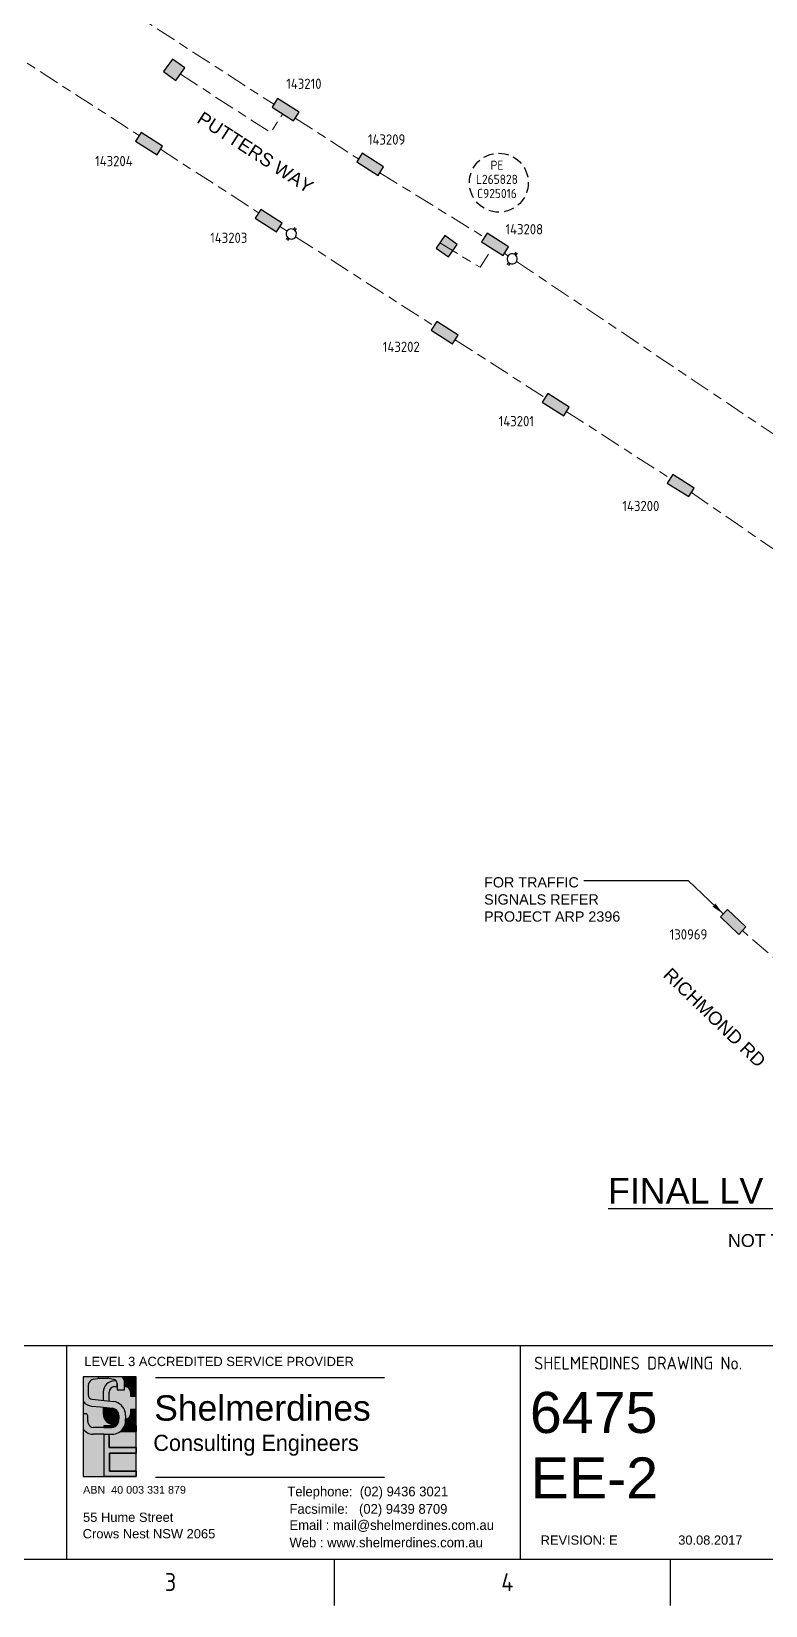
# Paper-space layout 'EE2' of a CAD drawing. Header units: metres, sheet in millimetres. Extents: x -9 to 824, y -5 to 581.
# Drawn here: x 152 to 295.1, y -5.4 to 301.3 of the extents above; entities that cross this region are included whole.
import ezdxf
from ezdxf.enums import TextEntityAlignment as Align

# ---------------------------------------------------------------- set-up
doc = ezdxf.new("R2010")
doc.units = ezdxf.units.M
for name, pattern in [('Cable Exist UG', [8.2, 4, -1.2, 1.8, -1.2]), ('Cable New OH', [6, 4, -2]), ('HIDDEN', [0.375, 0.25, -0.125])]:
    doc.linetypes.add(name, pattern=pattern)
doc.layers.get('0').update_dxf_attribs({"color": 6})
for name, color, linetype in [('ARROWs_new', 7, 'Continuous'), ('detail_new', 7, 'Continuous'), ('Equip_SP_SL_EXT', 7, 'Continuous'), ('NOTE 1TO1000_new', 7, 'Continuous'), ('NOTE_new', 7, 'Continuous'), ('Notes', 7, 'Continuous'), ('SupportsUG_SP_LV_EXT', 7, 'Continuous'), ('SupportsUG_SP_LV_SL_EXT', 7, 'Continuous'), ('Trench_SP_EXT', 7, 'Continuous')]:
    doc.layers.add(name, color=color, linetype=linetype)
doc.layers.add('Cadastre Roads_SP_EXT', color=9, linetype='Continuous', lineweight=5)
doc.styles.add('ARIAL', font='arial.ttf', dxfattribs={"height": 2})
doc.styles.add('COLUMN_LABEL', font='arial.ttf')
doc.styles.add('esp', font='eurosti.ttf')
doc.styles.add('iecARIAL', font='arial.ttf', dxfattribs={"height": 2})
doc.styles.add('iecISOCP', font='isocp.shx')
doc.styles.add('IESYMBOL1', font='isocp.shx')
doc.styles.add('POLE_LABEL', font='arial.ttf')
doc.styles.get("Standard").update_dxf_attribs({"font": 'arial.ttf'})
doc.dimstyles.get("Standard").update_dxf_attribs({"dimtxt": 0.18, "dimasz": 0.18, "dimexe": 0.18, "dimexo": 0.0625, "dimgap": 0.09, "dimtad": 0, "dimtih": 1, "dimtoh": 1, "dimdec": 4, "dimzin": 0, "dimdsep": 46, "dimtxsty": 'Standard', "dimcen": 0.09, "dimadec": 0, "dimazin": 0, "dimtfac": 1, "dimtdec": 4, "dimtofl": 0, "dimtmove": 0, "dimatfit": 3, "dimfxl": 1, "dimtolj": 1, "dimtzin": 0, "dimarcsym": 0})

# ---------------------------------------------------------------- blocks, each defined once
blk = doc.blocks.new('PILLAR_EXT')
blk.add_hatch(color=256).paths.add_polyline_path([(-2.475, 0.9900000000001077), (-2.475, -0.9899999999999203), (2.475, -0.9899999999999203), (2.475, 0.9900000000001077)])
blk.add_lwpolyline([(-2.475, -0.9899999999999203), (2.475, -0.9899999999999203), (2.475, 0.9900000000001077), (-2.475, 0.9900000000001077)], close=True)
at = {"style": 'iecARIAL', "flags": 8}
blk.add_attdef('ASSET_NUM', (1.5, 3.5), '', height=2.5, dxfattribs=at)
for tag, p, flags in [('OWNED_BY', (0, -0.2), 9), ('STATE', (0, -0.3999999999999999), 9), ('SUPPORT_TYPE', (0, -0.6000000000000001), 9), ('STREETNAME', (0, -1.8), 9), ('SUBURB', (0, -2), 1), ('USAGE', (0, -0.8), 9), ('LEGEND', (0, -1), 9), ('LOCATION', (0, -1.2), 9), ('NOTES', (0, -1.4), 9), ('PARENT', (0, -1.6), 9)]:
    blk.add_attdef(tag, p, '', height=0.2, dxfattribs=dict(flags=flags))
blk = doc.blocks.new('*U49')
for p, q in [((-0.9820692441439393, 5.165999999999991), (-1.480069244143958, 5.165999999999991)), ((-0.9820692441439393, 4.83400000000001), (-1.480069244143958, 4.83400000000001)), ((0.9820692441439395, 5.165999999999991), (1.480069244143958, 5.165999999999991)), ((0.9820692441439395, 4.83400000000001), (1.480069244143958, 4.83400000000001))]:
    blk.add_line(p, q)
blk.add_lwpolyline([(1.219707928407018e-16, 4.004000000000056, 1), (1.219707928407018e-16, 5.995999999999944, 1)], format="xyb", close=True)
for tag, p, flags in [('ORIENTATION', (0, 0), 9), ('USAGE', (0, -0.2), 9), ('NOTES', (0, -0.4), 1)]:
    blk.add_attdef(tag, p, '', height=0.2, dxfattribs=dict(flags=flags))
blk = doc.blocks.new('COLUMN_EXT')
blk.add_hatch(color=256).paths.add_polyline_path([(-1.48500000000015, 1.484999999999891), (-1.48500000000015, -1.485000000000079), (1.484999999999962, -1.485000000000079), (1.484999999999962, 1.484999999999891)])
blk.add_lwpolyline([(-1.485000000000149, -1.485000000000079), (1.484999999999962, -1.485000000000079), (1.484999999999962, 1.484999999999891), (-1.485000000000149, 1.484999999999891)], close=True)
for tag, height, style, flags, p in [('ASSET_NUM', 2.5, 'COLUMN_LABEL', 8, (2, 2)), ('STRUCTURE_PLANT_NUMBER', 0.2, 'POLE_LABEL', 9, (1.813241310185049, 0.03081449384793444)), ('STREET_CODE', 0.2, 'COLUMN_LABEL', 9, (1.813241310185049, -0.2))]:
    blk.add_attdef(tag, text='', height=height, dxfattribs=dict(style=style, flags=flags)).set_placement(p, align=Align.MIDDLE_LEFT)
at = {"flags": 1}
blk.add_attdef('Z', (1.813241310185049, -2.350910900690394), '', height=0.2, dxfattribs=at)
at = {"flags": 9}
for tag, p in [('STATE', (1.813241310185049, -0.8)), ('STREETNAME', (1.813241310185049, -1.6)), ('SUBURB', (1.813241310185049, -1.8)), ('OWNED_BY', (1.813241310185049, -0.6000000000000001)), ('COLUMN_TYPE', (1.813241310185049, -0.4)), ('USAGE', (1.813241310185049, -1)), ('LEGEND', (1.813241310185049, -1.2)), ('LOCATION', (1.813241310185049, -1.4)), ('NOTES', (1.813241310185049, -2))]:
    blk.add_attdef(tag, text='', height=0.2, dxfattribs=at).set_placement(p, align=Align.MIDDLE_LEFT)
blk = doc.blocks.new('SHELMERDINES LOGO')
at = {"layer": 'Notes', "true_color": 0xdbe3f6}
h = blk.add_hatch(color=254, dxfattribs=at)
edge = h.paths.add_edge_path()
edge.add_spline(control_points=[(11.18309862397109, 29.41502598051193), (11.04352171721712, 29.64661666345899), (10.8714657413916, 29.85490962001288), (10.26810945685429, 30.40999018963785), (9.75635228690362, 30.6667147027392), (9.202438957019694, 30.75794391614326)], knot_values=[4.205476877242083, 4.205476877242083, 4.205476877242083, 4.205476877242083, 4.535058263719479, 4.535058263719479, 5.21930108352734, 5.21930108352734, 5.21930108352734, 5.21930108352734], degree=3, periodic=0)
edge.add_line((9.202438957019694, 30.75794391614329), (6.788647921327993, 31.03422148946694))
edge.add_line((6.788647921327993, 31.03422148946697), (5.038225517378123, 31.19034633635056))
edge.add_arc((5.118181511658349, 32.08678765566742), 0.8999999999999612, 180, 264.9031237043874, ccw=False)
edge.add_line((4.218181511658713, 32.08678765566742), (4.218181511659168, 33.61968493827879))
edge.add_ellipse((5.292602362905654, 33.72931994365013), major_axis=(-0.7636753236807008, 0.7636753236807007), ratio=0.9999999999994336, start_angle=22.036469212377824, end_angle=50.826353885154276, ccw=False)
edge.add_line((4.298188722887062, 34.1506766957545), (4.424792109024565, 34.44946420402081))
edge.add_ellipse((5.419205749046341, 34.02810745192349), major_axis=(0.7636753236811483, 0.7636753236811472), ratio=0.9999999999999077, start_angle=56.37376579695251, end_angle=112.03646921237461, ccw=False)
edge.add_line((5.206220590909197, 35.08689795169772), (6.112521778779865, 35.26920852386399))
edge.add_ellipse((6.325506936925194, 34.21041802409226), major_axis=(-0.7636753236802001, 0.7636753236801999), ratio=0.9999999999999737, start_angle=-44.73026764305229, end_angle=-33.62623420309092, ccw=False)
edge.add_line((6.320422620568024, 35.29040605630567), (8.073569861044234, 35.29865943962139))
edge.add_ellipse((8.078654177368662, 34.21867140738874), major_axis=(-0.7636753236952951, 0.7636753236952951), ratio=0.9999999999997444, start_angle=-53.72689106196111, end_angle=-44.730267642998626, ccw=False)
edge.add_line((8.242516897491441, 35.28616801581063), (9.200950742275381, 35.13904663325405))
edge.add_line((9.200950742275836, 35.13904663325408), (9.380110795961627, 35.04946231706967))
edge.add_arc((8.977603142272528, 34.24448555422387), 0.9000000000000236, 0, 63.43385144073898, ccw=False)
edge.add_line((9.87760314227262, 34.24448555422387), (9.87760314227262, 33.64621654941755))
edge.add_line((9.87760314227262, 33.64621654941755), (9.877603142272164, 33.04076057603083))
edge.add_line((9.877603142272164, 33.04076057603083), (11.29443354227487, 33.04076057603098))
edge.add_line((11.29443354227533, 33.04076057603098), (11.29443354227578, 34.94041457487563))
edge.add_line((11.29443354227533, 34.94041457487563), (10.901227142273, 35.57795863325416))
edge.add_line((10.901227142273, 35.57795863325416), (3.262178925628632, 35.57795863325416))
edge.add_line((3.262178925628177, 35.57795863325416), (3.262178925628177, 30.95108743325414))
edge.add_line((3.262178925628177, 30.95108743325417), (3.262178925628177, 30.81487791018642))
edge.add_arc((5.118181511658349, 32.08678765566742), 2.249999999999972, 214.4226555210964, 264.9031237043719)
edge.add_line((4.918291525957557, 29.84568435737526), (6.651914696649328, 29.69105787895074))
edge.add_line((6.651914696648873, 29.69105787895074), (8.983050364947758, 29.42588962082766))
edge.add_ellipse((8.975088300890548, 28.2905370582879), major_axis=(-1.075024961208654, 0.728883576389865), ratio=0.8315199216046575, start_angle=240.9560759058284, end_angle=299.04392409417414, ccw=False)
edge.add_line((10.02685655556024, 28.71817285449694), (10.13264149004499, 28.40220372399662))
edge.add_ellipse((9.108513542275887, 28.05933064747924), major_axis=(0.7636753236820488, 0.7636753236820485), ratio=0.9999999999999882, start_angle=315.00000000008583, end_angle=333.5102964026001, ccw=False)
edge.add_line((10.18851354227627, 28.05933064748143), (10.18851354227672, 27.36395236506928))
edge.add_line((10.18851354227627, 27.36395236506931), (10.18851354227627, 26.8949826602462))
edge.add_ellipse((9.324513542275781, 26.89498266024455), major_axis=(0.6109402589455145, 0.6109402589455143), ratio=0.9999999999995647, start_angle=281.3384031213641, end_angle=314.99999999998755, ccw=False)
edge.add_arc((8.878324130968394, 27.02499317626919), 1.314817365607954, 269.4973278672585, 332.41157796857465, ccw=False)
edge.add_line((8.866789013087327, 25.71022641141707), (7.288712878890692, 25.71022641141707))
edge.add_line((7.288712878890692, 25.71022641141707), (5.210808572622682, 25.71022641141741))
edge.add_arc((5.210808572622682, 26.61022641141741), 0.8999999999999984, 193.1433609625048, 269.999999999987, ccw=False)
edge.add_line((4.334384828096972, 26.40557690608767), (4.199682790674615, 26.98244643647081))
edge.add_ellipse((4.620366188075423, 27.08067819891608), major_axis=(-0.3054701294801874, 0.3054701294801874), ratio=0.999999999990947, start_angle=46.93326266822078, end_angle=58.143360964262115, ccw=False)
edge.add_line((4.18861208268936, 27.06610450741411), (4.158779223720103, 27.94992035251192))
edge.add_ellipse((3.727025118331312, 27.93534666115605), major_axis=(-0.3054701294726279, 0.3054701294726279), ratio=0.9999999999983666, start_angle=226.9332626664048, end_angle=266.9872124955084)
edge.add_line((4.048128189511317, 28.22433942521548), (4.035285574625505, 28.23860899731278))
edge.add_ellipse((3.714182503443226, 27.94961623325287), major_axis=(0.305470129473568, 0.3054701294735679), ratio=0.9999999999995214, start_angle=356.9872124954995, end_angle=405.0000000000409)
edge.add_line((3.714182503442771, 28.38161623325414), (3.262178925628177, 28.38161623325414))
edge.add_line((3.262178925628177, 28.38161623325414), (3.262178925628177, 25.48535197448882))
edge.add_arc((5.210808572622682, 26.61022641141741), 2.249999999999989, 209.9963079860357, 269.9999999999948)
edge.add_line((5.210808572622682, 24.36022641141741), (7.288712878890692, 24.36022641141707))
edge.add_line((7.288712878890692, 24.36022641141707), (8.861902164421736, 24.36022641141707))
edge.add_arc((8.878324130968394, 27.02499317626908), 2.664817365607846, 269.6469118889416, 330.9629285955275)
edge.add_ellipse((9.324513542275781, 26.89498266024455), major_axis=(-1.565534413533409, 1.565534413533408), ratio=0.999999999992222, start_angle=193.2990242273626, end_angle=200.9089728181146)
edge.add_ellipse((9.324513542275781, 26.89498266024455), major_axis=(-1.565534413533409, 1.565534413533408), ratio=0.999999999992222, start_angle=200.9089728181146, end_angle=207.0605120543697)
edge.add_ellipse((9.324513542275781, 26.89498266024455), major_axis=(-1.565534413533409, 1.565534413533408), ratio=0.999999999992222, start_angle=207.0605120543697, end_angle=225.0000000002105)
edge.add_line((11.53851354227663, 26.89498266078672), (11.53851354227618, 27.36395236506934))
edge.add_line((11.53851354227618, 27.36395236506931), (11.53851354227618, 28.05933064748533))
edge.add_ellipse((9.108513542275887, 28.05933064747924), major_axis=(1.718269478283888, 1.718269478283887), ratio=1, start_angle=315.0000000000858, end_angle=333.5102964026)
edge.add_line((11.41280142475443, 28.8307950696433), (11.18309862397064, 29.41502598051161))
at = {"layer": 'Notes', "true_color": 0x2d79c8}
h = blk.add_hatch(color=152, dxfattribs=at)
edge = h.paths.add_edge_path()
edge.add_ellipse((9.351914696649146, 32.60041457487549), major_axis=(1.527350647362941, 1.52735064736294), ratio=0.9999999999999947, start_angle=45.00000000000023, end_angle=134.9999999999999, ccw=False)
edge.add_line((9.351914696649601, 34.76041457487548), (9.71504279787132, 34.76041457487545))
edge.add_arc((8.977603142272528, 34.24448555422393), 0.9000000000000026, 34.97748290401691, 63.43385144077123)
edge.add_line((9.380110795961627, 35.0494623170699), (9.200950742275836, 35.13904663325408))
edge.add_line((9.200950742275381, 35.13904663325408), (8.242516897492806, 35.28616801581049))
edge.add_ellipse((8.078654177368662, 34.21867140738874), major_axis=(-0.7636753236952951, 0.7636753236952951), ratio=0.9999999999997446, start_angle=-53.72689106196114, end_angle=-44.73026764299861)
edge.add_line((8.07356986104378, 35.29865943962142), (6.32042262056757, 35.29040605630564))
edge.add_ellipse((6.325506936925194, 34.21041802409226), major_axis=(-0.7636753236802001, 0.7636753236801999), ratio=0.9999999999999737, start_angle=-44.73026764305228, end_angle=-33.62623420309089)
edge.add_line((6.112521778780774, 35.26920852386419), (5.206220590908742, 35.08689795169764))
edge.add_ellipse((5.419205749046341, 34.02810745192349), major_axis=(0.7636753236811483, 0.7636753236811472), ratio=0.9999999999999077, start_angle=56.37376579695253, end_angle=112.0364692123745)
edge.add_line((4.424792109023656, 34.44946420401826), (4.298188722888426, 34.15067669575828))
edge.add_ellipse((5.292602362905654, 33.72931994365013), major_axis=(-0.7636753236807007, 0.7636753236807008), ratio=0.9999999999994336, start_angle=22.03646921237782, end_angle=50.82635388515435)
edge.add_line((4.218181511658713, 33.61968493827138), (4.218181511658713, 32.08678765566745))
edge.add_arc((5.118181511658804, 32.08678765566745), 0.9000000000000005, 180, 264.9031237043803)
edge.add_line((5.038225517378578, 31.19034633635056), (6.788647921326628, 31.034221489467))
edge.add_line((6.788647921326628, 31.03422148946703), (7.191914696649292, 30.98806440111895))
edge.add_line((7.191914696649292, 30.98806440111892), (7.191914696648837, 32.60041457487398))
at = {"layer": 'Notes', "true_color": 0x95afe3}
h = blk.add_hatch(color=151, dxfattribs=at)
edge = h.paths.add_edge_path()
edge.add_ellipse((9.398753863968523, 32.56621654941753), major_axis=(-0.7636753236815784, 0.7636753236815785), ratio=0.9999999999997714, start_angle=-45.00000000000648, end_angle=44.99999999996987, ccw=False)
edge.add_line((9.39875386396771, 33.64621654941749), (9.87760314227262, 33.64621654941746))
edge.add_line((9.87760314227262, 33.64621654941746), (9.877603142272529, 34.24448555422387))
edge.add_arc((8.97760314227253, 34.24448555422387), 0.8999999999999992, 0, 34.97748290401439)
edge.add_line((9.715042797871245, 34.7604145748754), (9.351914696649148, 34.76041457487543))
edge.add_ellipse((9.351914696649146, 32.60041457487543), major_axis=(1.52735064736294, 1.52735064736294), ratio=0.9999999999999949, start_angle=45.00000000000015, end_angle=134.9999999999999)
edge.add_line((7.191914696648837, 32.60041457487056), (7.191914696649292, 30.98806440111893))
edge.add_line((7.191914696649292, 30.98806440111893), (8.318753863966776, 30.85908870021146))
edge.add_line((8.318753863966776, 30.85908870021146), (8.31875386396814, 32.56621654941419))
at = {"layer": 'Notes', "true_color": 0x2d79c8}
h = blk.add_hatch(color=152, dxfattribs=at)
edge = h.paths.add_edge_path()
edge.add_line((10.901227142273, 35.57795863325416), (11.29443354227578, 34.94041457487549))
edge.add_line((11.29443354227533, 34.94041457487549), (11.29443354227533, 34.76041457487545))
edge.add_line((11.29443354227533, 34.76041457487545), (11.94088778787227, 34.7604145748754))
edge.add_ellipse((11.42311975495204, 32.38621654941986), major_axis=(1.71826947828202, 1.718269478282019), ratio=1, start_angle=341.31397155648455, end_angle=392.6974855241908, ccw=False)
edge.add_line((13.60131917210902, 33.46341072833522), (13.60131917210902, 35.57795863325416))
edge.add_line((13.60131917210902, 35.57795863325416), (10.901227142273, 35.57795863325416))
at = {"layer": 'Notes', "true_color": 0x95afe3}
h = blk.add_hatch(color=151, dxfattribs=at)
edge = h.paths.add_edge_path()
edge.add_ellipse((11.42311975495204, 32.56621654941989), major_axis=(0.7636753236801808, 0.7636753236801804), ratio=0.9999999999995123, start_angle=314.999999999986, end_angle=405.000000000014, ccw=False)
edge.add_line((12.5031197549506, 32.56621654941623), (12.50311975500063, 31.82508422382588))
edge.add_line((12.50311975500063, 31.82508422382588), (13.60131917210902, 31.82508422382588))
edge.add_line((13.60131917210902, 31.82508422382588), (13.60131917210902, 33.21241457487545))
edge.add_line((13.60131917210902, 33.21241457487545), (13.60131917210902, 33.46341072833522))
edge.add_ellipse((11.42311975495204, 32.38621654941986), major_axis=(1.71826947828202, 1.718269478282019), ratio=1, start_angle=341.3139715564845, end_angle=392.6974855241908)
edge.add_line((11.94088778787227, 34.7604145748754), (11.29443354227533, 34.76041457487545))
edge.add_line((11.29443354227533, 34.76041457487545), (11.29443354227533, 33.64621654941755))
edge.add_line((11.29443354227533, 33.64621654941752), (11.42311975495568, 33.64621654941749))
at = {"layer": 'Notes', "true_color": 0x2d79c8}
h = blk.add_hatch(color=152, dxfattribs=at)
edge = h.paths.add_edge_path()
edge.add_arc((5.118181511658804, 32.08678765566745), 2.25, 214.4226555210789, 264.903123704379, ccw=False)
edge.add_line((3.262178925628177, 30.81487791018694), (3.262178925628177, 28.38161623325414))
edge.add_line((3.262178925628177, 28.38161623325414), (3.795692819419401, 28.38161623325414))
edge.add_ellipse((3.714182503443226, 27.94961623325287), major_axis=(0.305470129473568, 0.3054701294735679), ratio=0.9999999999995213, start_angle=356.9872124954995, end_angle=405.00000000004087, ccw=False)
edge.add_ellipse((3.727025118331312, 27.93534666115605), major_axis=(-0.3054701294726279, 0.3054701294726279), ratio=0.9999999999983665, start_angle=226.9332626664048, end_angle=266.9872124955084, ccw=False)
edge.add_line((4.158779223720103, 27.94992035250661), (4.18861208268936, 27.06610450741809))
edge.add_ellipse((4.620366188075423, 27.08067819891608), major_axis=(-0.3054701294801874, 0.3054701294801874), ratio=0.999999999990947, start_angle=46.93326266822086, end_angle=58.14336096426209)
edge.add_line((4.199682790675524, 26.98244643646902), (4.334384828097427, 26.40557690608767))
edge.add_arc((5.210808572622682, 26.61022641141741), 0.8999999999999997, 193.1433609625038, 269.9999999999908)
edge.add_line((5.210808572622682, 25.71022641141741), (7.288712878890692, 25.71022641141707))
edge.add_line((7.288712878890692, 25.71022641141707), (7.288712878890692, 25.99125553352499))
edge.add_line((7.288712878890692, 25.99125553352499), (9.690808709824069, 25.99125553352499))
edge.add_arc((8.878324130968394, 27.02499317626922), 1.31481736560798, 308.1662090958195, 321.8634186851151)
edge.add_line((9.912481773152649, 26.21304325415795), (9.351914696646872, 26.21304325415809))
edge.add_ellipse((9.351914696649146, 28.37304325415792), major_axis=(-1.527350647362941, 1.527350647362941), ratio=0.9999999999999947, start_angle=45.00000000000023, end_angle=134.9999999999999, ccw=False)
edge.add_line((7.191914696648837, 28.37304325415943), (7.191914696648837, 29.6296325139092))
edge.add_line((7.191914696648837, 29.6296325139092), (6.651914696648419, 29.69105787895069))
edge.add_line((6.651914696648873, 29.69105787895066), (4.918291525958011, 29.84568435737518))
h = blk.add_hatch(color=152, dxfattribs=at)
edge = h.paths.add_edge_path()
edge.add_spline(control_points=[(9.202438957019694, 30.75794391614326), (9.75635228690362, 30.6667147027392), (10.26810945685429, 30.40999018963785), (10.8714657413916, 29.85490962001288), (11.04352171721712, 29.64661666345899), (11.18309862397109, 29.41502598051193)], knot_values=[4.205476877242083, 4.205476877242083, 4.205476877242083, 4.205476877242083, 4.889719697049945, 4.889719697049945, 5.21930108352734, 5.21930108352734, 5.21930108352734, 5.21930108352734], degree=3, periodic=0)
edge.add_line((11.18309862397109, 29.41502598051156), (11.41280142475489, 28.83079506964489))
edge.add_ellipse((9.108513542275887, 28.05933064747924), major_axis=(1.718269478283888, 1.718269478283887), ratio=1, start_angle=315.00000000008583, end_angle=333.5102964026001, ccw=False)
edge.add_line((11.53851354227618, 28.05933064748649), (11.53851354227618, 27.36395236506934))
edge.add_line((11.53851354227618, 27.36395236506937), (11.60311975499781, 27.36395236506937))
edge.add_arc((11.60311975499781, 28.26395236506937), 0.9000000000000048, 270, 359.9999999998396)
edge.add_line((12.5031197549979, 28.26395236506684), (12.50311975500063, 29.2129395703241))
edge.add_line((12.50311975500063, 29.2129395703241), (13.60131917210902, 29.21293957032375))
edge.add_line((13.60131917210902, 29.21293957032373), (13.60131917210902, 31.82508422382591))
edge.add_line((13.60131917210902, 31.82508422382588), (12.50311975500108, 31.82508422382591))
edge.add_line((12.50311975500063, 31.82508422382591), (12.50311975495015, 32.56621654941549))
edge.add_ellipse((11.42311975495204, 32.56621654941989), major_axis=(0.7636753236801808, 0.7636753236801804), ratio=0.9999999999995123, start_angle=314.999999999986, end_angle=405.000000000014)
edge.add_line((11.42311975495568, 33.64621654941749), (11.29443354227533, 33.64621654941752))
edge.add_line((11.29443354227533, 33.64621654941752), (11.29443354227533, 33.56482606687609))
edge.add_line((11.29443354227533, 33.56482606687609), (11.29443354227533, 33.040760576031))
edge.add_line((11.29443354227533, 33.04076057603098), (9.87760314227262, 33.04076057603083))
edge.add_line((9.87760314227262, 33.04076057603083), (9.87760314227262, 33.64621654941752))
edge.add_line((9.87760314227262, 33.64621654941752), (9.398753863968068, 33.64621654941755))
edge.add_ellipse((9.398753863968523, 32.56621654941759), major_axis=(-0.7636753236815783, 0.7636753236815782), ratio=0.9999999999997714, start_angle=-45.00000000000654, end_angle=44.9999999999699)
edge.add_line((8.31875386396814, 32.56621654941847), (8.318753863966322, 30.85908870021152))
edge.add_line((8.318753863966776, 30.85908870021152), (9.20243895702015, 30.75794391614326))
at = {"layer": 'Notes', "true_color": 0x95afe3}
h = blk.add_hatch(color=151, dxfattribs=at)
edge = h.paths.add_edge_path()
edge.add_ellipse((9.39875386396534, 28.44395236506929), major_axis=(0.7636753236815276, 0.7636753236815272), ratio=0.9999999999996679, start_angle=134.9999999999905, end_angle=225.0000000000095, ccw=False)
edge.add_line((8.318753863965412, 28.44395236506853), (8.318753863966322, 29.50145379688055))
edge.add_line((8.318753863966322, 29.50145379688055), (7.191914696649292, 29.6296325139092))
edge.add_line((7.191914696648837, 29.6296325139092), (7.191914696648837, 28.37304325415943))
edge.add_ellipse((9.351914696649146, 28.37304325415792), major_axis=(-1.527350647362941, 1.527350647362941), ratio=0.9999999999999947, start_angle=45.00000000000016, end_angle=134.9999999999999)
edge.add_line((9.351914696646872, 26.21304325415809), (9.912481773152649, 26.21304325415795))
edge.add_arc((8.878324130968394, 27.02499317626922), 1.31481736560798, 321.8634186851153, 332.4115779684583)
edge.add_ellipse((9.324513542275781, 26.89498266024455), major_axis=(0.6109402589455145, 0.6109402589455143), ratio=0.9999999999995647, start_angle=281.3384031213641, end_angle=314.9999999999876)
edge.add_line((10.18851354227627, 26.89498266024665), (10.18851354227627, 27.36395236506934))
edge.add_line((10.18851354227627, 27.36395236506934), (9.398753863966704, 27.36395236506931))
at = {"layer": 'Notes', "true_color": 0x2d79c8}
h = blk.add_hatch(color=152, dxfattribs=at)
edge = h.paths.add_edge_path()
edge.add_line((10.13264149004362, 28.40220372399884), (10.02685655555976, 28.71817285449721))
edge.add_ellipse((8.975088300890548, 28.29053705828784), major_axis=(-1.075024961208653, 0.7288835763898647), ratio=0.8315199216046576, start_angle=240.9560759058284, end_angle=299.0439240941741)
edge.add_line((8.983050364947655, 29.42588962082767), (8.318753863966322, 29.50145379688052))
edge.add_line((8.318753863966322, 29.50145379688052), (8.318753863965412, 28.44395236506933))
edge.add_ellipse((9.39875386396534, 28.44395236506926), major_axis=(0.7636753236815278, 0.7636753236815277), ratio=0.9999999999996679, start_angle=134.9999999999905, end_angle=225.0000000000095)
edge.add_line((9.398753863965613, 27.36395236506925), (10.18851354227627, 27.36395236506928))
edge.add_line((10.18851354227627, 27.36395236506928), (10.18851354227627, 28.05933064748613))
edge.add_ellipse((9.108513542275887, 28.05933064747921), major_axis=(0.7636753236820489, 0.7636753236820488), ratio=0.9999999999999882, start_angle=315.0000000000858, end_angle=333.5102964026)
h = blk.add_hatch(color=152, dxfattribs=at)
edge = h.paths.add_edge_path()
edge.add_arc((11.58955479016913, 28.26957115747481), 2.056572640436507, 270.3779204557394, 348.0178063944614, ccw=False)
edge.add_line((11.60311975499599, 26.21304325415784), (11.43087406372661, 26.21304325415784))
edge.add_ellipse((9.324513542275781, 26.89498266024455), major_axis=(-1.565534413533409, 1.565534413533408), ratio=0.9999999999922222, start_angle=200.9089728181152, end_angle=207.0605120543691, ccw=False)
edge.add_line((11.34566996381682, 25.99125553352499), (13.60131917210856, 25.99125553352499))
edge.add_line((13.60131917210902, 25.99125553352499), (13.60131917210902, 27.84261085844284))
at = {"layer": 'Notes', "true_color": 0x95afe3}
h = blk.add_hatch(color=151, dxfattribs=at)
edge = h.paths.add_edge_path()
edge.add_line((11.60311975499781, 27.36395236506937), (11.53851354227663, 27.36395236506937))
edge.add_line((11.53851354227618, 27.36395236506937), (11.53851354227618, 26.8949826607859))
edge.add_ellipse((9.324513542275781, 26.89498266024455), major_axis=(-1.565534413533409, 1.565534413533408), ratio=0.999999999992222, start_angle=207.0605120543687, end_angle=225.0000000002105, ccw=False)
edge.add_line((11.43087406372661, 26.21304325415784), (11.60311975499781, 26.21304325415784))
edge.add_arc((11.58955479016913, 28.26957115747481), 2.056572640436507, 270.3779204557911, 348.0178063944613)
edge.add_line((13.60131917210902, 27.84261085844281), (13.60131917210902, 29.21293957032373))
edge.add_line((13.60131917210902, 29.21293957032373), (12.50311975500063, 29.2129395703241))
edge.add_line((12.50311975500063, 29.2129395703241), (12.5031197549979, 28.2639523650671))
edge.add_arc((11.60311975499781, 28.26395236506937), 0.8999999999999999, 269.9999999999888, 359.99999999985835, ccw=False)
at = {"layer": 'Notes', "true_color": 0x2d79c8}
for points in [[(7.288712878890692, 24.36022641141702), (5.210808572622311, 24.36022641141737, -0.2679664585620821), (3.262178925628177, 25.48535197448938), (3.262178925628177, 24.88861543325413), (3.262178925628177, 16.16399046818199), (7.288712878890692, 16.16399046818199)], [(13.60131917210902, 24.90570059736771), (10.49382732101757, 24.90570059736771, -0.1627018407407752), (8.894746097514668, 24.36022641141702), (8.361300170625782, 24.36022641141702), (8.361300170625782, 21.77258633153249), (13.60131917210902, 21.77258633153249)], [(13.60131917210902, 17.15400344823016), (13.60131917210902, 20.68643153580004), (8.405020152395991, 20.68643153580004), (8.405020152395991, 17.15400344823016)]]:
    blk.add_hatch(color=152, dxfattribs=at).paths.add_polyline_path(points)
at = {"layer": 'Notes', "true_color": 0x95afe3}
for points in [[(7.288712878890692, 25.99125553352499), (7.288712878890692, 25.71022641141707), (8.889859248849916, 25.71022641141707, 0.1658337698057499), (9.690808709824069, 25.99125553352499)], [(8.361300170625782, 21.77258633153249), (8.361300170625782, 24.36022641141702), (7.288712878890692, 24.36022641141702), (7.288712878890692, 16.16399046818199), (13.60131917210902, 16.16399046818199), (13.60131917210902, 17.15400344823016), (8.405020152395991, 17.15400344823016), (8.405020152395991, 20.68643153580004), (13.60131917210902, 20.68643153580004), (13.60131917210902, 21.77258633153249)]]:
    blk.add_hatch(color=151, dxfattribs=at).paths.add_polyline_path(points)
h = blk.add_hatch(color=151, dxfattribs=at)
edge = h.paths.add_edge_path()
edge.add_line((13.60131917210902, 24.90570059736771), (13.60131917210902, 25.99125553352494))
edge.add_line((13.60131917210902, 25.99125553352494), (11.34566996381673, 25.99125553352494))
edge.add_ellipse((9.324513542275781, 26.89498266024452), major_axis=(-1.565534413533407, 1.565534413533407), ratio=0.9999999999922222, start_angle=193.2990242273626, end_angle=200.9089728181152, ccw=False)
edge.add_arc((8.878324130968394, 27.02499317626916), 2.664817365607974, 307.31770004806333, 330.9629285958126, ccw=False)
edge.add_line((10.49382732101757, 24.90570059736771), (13.60131917210902, 24.90570059736771))
at = {"layer": 'Notes', "color": 7}
for p, q in [((13.60131917210902, 35.57795863325413), (3.262178925628177, 35.57795863325413)), ((3.262178925628177, 35.57795863325413), (3.262178925628177, 16.16399046818199)), ((11.44122714227296, 35.57795863325413), (3.262178925628177, 35.57795863325413)), ((3.262178925628177, 35.57795863325413), (3.262178925628177, 30.95108743325412)), ((4.298188722883424, 34.15067669574626), (4.424792109024111, 34.44946420401942)), ((5.206220590909197, 35.08689795169767), (6.11252177878896, 35.26920852386576)), ((6.320422620559384, 35.29040605630556), (8.073569861001488, 35.29865943962119)), ((8.242516897531914, 35.28616801580438), (9.200950742275836, 35.13904663325403)), ((9.200950742275836, 35.13904663325403), (9.380110795960718, 35.0494623170699)), ((9.715042797870865, 34.7604145748754), (9.351914696649146, 34.76041457487543)), ((9.87760314227262, 34.24448555422387), (9.87760314227262, 33.64621654941749)), ((9.87760314227262, 33.64621654941749), (9.87760314227262, 34.24448555422387)), ((11.29443354227533, 34.94041457487543), (10.901227142273, 35.57795863325413)), ((11.29443354227533, 33.040760576031), (11.29443354227533, 34.94041457487543)), ((11.29443354227533, 34.94041457487543), (11.29443354227533, 33.56482606687604)), ((11.94088778787227, 34.76041457487534), (11.29443354227533, 34.7604145748754)), ((11.87331917210895, 34.76041457487543), (11.83443354227529, 34.76041457487543)), ((13.60131917210902, 16.16399046818199), (13.60131917210902, 35.57795863325413)), ((5.038225517378123, 31.1903463363505), (6.77184868806944, 31.03571985792598)), ((7.191914696648837, 32.60041457487492), (7.191914696649292, 30.98806440111889)), ((8.318753863966776, 30.85908870021143), (8.31875386396814, 32.56621654941821)), ((9.398753863968523, 33.64621654941749), (9.87760314227262, 33.64621654941746)), ((9.87760314227262, 33.64621654941749), (9.87760314227262, 33.04076057603078)), ((9.87760314227262, 33.04076057603078), (9.87760314227262, 33.04076057603078)), ((9.87760314227262, 33.04076057603078), (11.29443354227533, 33.04076057603092)), ((11.29443354227533, 33.64621654941746), (11.42311975495204, 33.64621654941743)), ((12.5031197549506, 32.5662165494175), (12.50311975500063, 31.82508422382583)), ((12.50311975500063, 31.82508422382583), (13.60131917210902, 31.82508422382583)), ((13.60131917210902, 31.82508422382583), (13.60131917210902, 33.21241457487542)), ((3.714182503443226, 28.38161623325408), (3.262178925628177, 28.38161623325408)), ((3.262178925628177, 28.38161623325408), (3.262178925628177, 24.88861543325413)), ((4.048128189511317, 28.22433942521471), (4.035285574624595, 28.23860899731287)), ((4.188612082684358, 27.06610450755474), (4.158779223720103, 27.9499203525051)), ((4.918291525957557, 29.84568435737518), (6.651914696648873, 29.69105787895063)), ((7.191914696648837, 29.62963251390914), (7.191914696648837, 28.37304325415789)), ((8.318753863965412, 28.44395236506926), (8.318753863966322, 29.50145379688047)), ((10.02685655555979, 28.71817285449711), (10.13264149004362, 28.40220372399884)), ((10.18851354227627, 28.05933064748081), (10.18851354227627, 27.36395236506925)), ((11.18309862397109, 29.41502598051187), (11.41280142475443, 28.83079506964302)), ((11.53851354227618, 28.05933064748081), (11.53851354227618, 27.36395236506925)), ((13.60131917210902, 29.21293957032367), (12.50311975500063, 29.21293957032407)), ((12.50311975500063, 29.21293957032407), (12.5031197549979, 28.26395236506707)), ((13.60131917210902, 27.29304325415779), (13.60131917210902, 29.21293957032367)), ((4.334384828096972, 26.40557690608728), (4.199682790704173, 26.98244643634615)), ((7.288712878890692, 25.71022641141701), (5.210808572622682, 25.71022641141735)), ((7.288712878890692, 25.71022641141701), (8.866789013087327, 25.71022641141701)), ((8.866789013087327, 25.71022641141701), (8.362763040252503, 25.71022641141712)), ((9.351914696648691, 26.21304325415804), (9.912481773152649, 26.2130432541579)), ((10.18851354227627, 27.36395236506928), (9.39875386396534, 27.36395236506925)), ((10.18851354227627, 26.89498266024452), (10.18851354227627, 27.36395236506925)), ((13.60131917210902, 24.90570059736771), (10.94476082981328, 24.90570059736771)), ((11.43087406375116, 26.21304325415781), (11.60311975499781, 26.21304325415781)), ((11.60311975499781, 27.36395236506931), (11.53851354227618, 27.36395236506931)), ((11.88018567038034, 25.99125553352494), (13.60131917210902, 25.99125553352494)), ((13.60131917210902, 25.99125553352494), (13.60131917210902, 24.90570059736771)), ((7.288712878890692, 24.36022641141702), (5.210808572622682, 24.36022641141736)), ((7.288712878890692, 24.36022641141702), (8.866789013087327, 24.36022641141702)), ((8.361300170625782, 23.93516537386355), (8.361300170625782, 21.80198263325417)), ((8.361300170625782, 21.77258633153249), (13.56345103910462, 21.77258633153249)), ((13.60131917210902, 21.80198263325417), (13.60131917210902, 20.68643153580004)), ((13.60131917210902, 20.68643153580004), (8.405020152395991, 20.68643153580004)), ((8.405020152395991, 20.68643153580004), (8.405020152395991, 17.15400344823016)), ((3.262178925628177, 16.16399046818199), (13.60131917210902, 16.16399046818199)), ((13.60131917210902, 16.16399046818199), (7.288712878890692, 16.16399046818199)), ((8.405020152395991, 17.15400344823016), (13.60131917210902, 17.15400344823016)), ((13.60131917210902, 17.15400344823016), (13.60131917210902, 16.16399046818199))]:
    blk.add_line(p, q, dxfattribs=at)
at = {"layer": 'Notes', "color": 253, "true_color": 0xadadad}
for p, q in [((17.3584293478666, 35.41915295819661), (62.01850920465813, 35.41915295819661)), ((17.3584293478666, 16.00518479312447), (62.01850920465813, 16.00518479312447))]:
    blk.add_line(p, q, dxfattribs=at)
at = {"layer": 'Notes'}
for p, q in [((4.218181511658713, 33.61968493827774), (4.218181511658713, 32.08678765566742)), ((6.804494152638199, 31.03240776231814), (9.202438957019694, 30.7579439161432)), ((6.651914696648873, 29.69105787895063), (8.983050364948213, 29.4258896208276)), ((11.53851354227618, 26.89498266024407), (11.53851354227618, 27.36395236506925))]:
    blk.add_line(p, q, dxfattribs=at)
for points in [[(9.690808709824069, 25.99125553352494), (7.288712878890692, 25.99125553352494), (7.288712878890692, 25.71022641141701)], [(10.49382732101776, 24.90570059736771), (13.60131917210902, 24.90570059736771), (13.60131917210902, 25.99125553352494), (11.34566996384137, 25.99125553352494)], [(7.288712878890692, 24.36022641141702), (7.288712878890692, 16.16399046818199), (13.60131917210902, 16.16399046818199), (13.60131917210902, 17.15400344823016), (8.405020152395991, 17.15400344823016), (8.405020152395991, 20.68643153580004), (13.60131917210902, 20.68643153580004), (13.60131917210902, 21.77258633153249), (8.361300170625782, 21.77258633153249), (8.361300170625782, 24.35814143249641)]]:
    blk.add_lwpolyline(points, dxfattribs=at)
at = {"layer": 'Notes', "color": 7}
for centre, radius, start, end in [((8.977603142272528, 34.24448555422387), 0.8999999999999999, 0, 63.43385144076794), ((11.60311975499781, 28.26395236506931), 0.8999999999999999, 270, 359.9999999998583), ((11.58955479016913, 28.26957115747476), 2.056572640436507, 270.3779204557663, 348.0178063944627), ((5.210808572622682, 26.61022641141736), 2.249999999999993, 209.9963079860386, 269.9999999999739), ((5.210808572622682, 26.61022641141736), 0.8999999999999999, 193.1433609625227, 269.9999999999739)]:
    blk.add_arc(centre, radius, start, end, dxfattribs=at)
at = {"layer": 'Notes'}
for centre, radius, start, end in [((5.118181511658804, 32.08678765566742), 2.25, 214.4226555210881, 264.9031237043877), ((5.118181511658804, 32.08678765566742), 0.8999999999999999, 180, 264.9031237043877), ((8.878324130968394, 27.02499317626916), 2.664817365607973, 269.4973278672608, 330.9629285752101), ((8.878324130968394, 27.02499317626916), 1.314817365607979, 269.4973278672608, 332.4115779688418)]:
    blk.add_arc(centre, radius, start, end, dxfattribs=at)
at = {"layer": 'Notes', "color": 7}
for centre, major_axis, ratio, start_param, end_param in [((5.292602362905654, 33.72931994365007), (-0.7636753236807006, 0.7636753236807009), 0.9999999999994336, 0.3846089432703546, 0.8870872220797552), ((5.419205749046341, 34.02810745192343), (0.763675323681148, 0.7636753236811479), 0.9999999999999075, 0.9839078249049866, 1.955405270065194), ((6.325506936925194, 34.21041802409223), (-0.7636753236802001, 0.7636753236802001), 0.9999999999999737, -0.780690445669546, -0.5868885018906675), ((9.351914696649146, 32.60041457487543), (1.52735064736294, 1.52735064736294), 0.9999999999999949, 0.7853981633974508, 2.356194490192342), ((8.078654177368662, 34.21867140738868), (-0.7636753236952953, 0.7636753236952953), 0.9999999999997446, -0.9377111458915347, -0.7806904456686093), ((11.42311975495204, 32.3862165494198), (1.71826947828202, 1.71826947828202), 1, 5.95705258671893, 6.8538640866999), ((9.398753863968523, 32.56621654941753), (-0.7636753236815784, 0.7636753236815785), 0.9999999999997714, -0.7853981633975625, 0.7853981633969229), ((11.42311975495204, 32.56621654941983), (0.7636753236801807, 0.7636753236801805), 0.9999999999995123, 5.497787143781894, 7.068583470577279), ((3.714182503443226, 27.94961623325281), (0.3054701294735681, 0.3054701294735681), 0.9999999999995213, 6.230602245563109, 7.068583470577748), ((3.727025118331312, 27.93534666115602), (-0.3054701294726278, 0.305470129472628), 0.9999999999983666, 3.96073261582189, 4.659805918768368), ((9.351914696649146, 28.37304325415789), (-1.527350647362941, 1.527350647362942), 0.9999999999999947, 0.7853981633974509, 2.356194490192342), ((9.39875386396534, 28.44395236506926), (0.7636753236815278, 0.7636753236815277), 0.9999999999996679, 2.356194490192179, 3.926990816987407), ((8.975088300890548, 28.29053705828784), (-1.075024961208653, 0.7288835763898647), 0.8315199216046574, 4.205476877242083, 5.21930108352734), ((9.108513542275887, 28.05933064747921), (0.7636753236820489, 0.7636753236820488), 0.9999999999999882, 5.497787143783636, 5.820852761527571), ((9.108513542275887, 28.05933064747921), (1.718269478283888, 1.718269478283888), 1, 5.497787143783636, 5.820852761527571), ((4.620366188075423, 27.08067819891602), (-0.3054701294801874, 0.3054701294801874), 0.999999999990947, 0.8191399622637929, 1.014793087001919), ((9.324513542275781, 26.89498266024452), (0.6109402589455145, 0.6109402589455145), 0.9999999999995647, 4.910281446770895, 5.49778714378192), ((9.324513542275781, 26.89498266024452), (-1.565534413533407, 1.565534413533407), 0.9999999999922222, 3.373704413659766, 3.926990816990916)]:
    blk.add_ellipse(centre, major_axis=major_axis, ratio=ratio, start_param=start_param, end_param=end_param, dxfattribs=at)
blk.add_open_spline([(11.18309862397109, 29.41502598051187), (11.04352171721712, 29.64661666345893), (10.8714657413916, 29.85490962001282), (10.26810945685429, 30.40999018963782), (9.75635228690362, 30.66671470273917), (9.202438957019694, 30.7579439161432)], degree=3, knots=[4.205476877242083, 4.205476877242083, 4.205476877242083, 4.205476877242083, 4.535058263719479, 4.535058263719479, 5.21930108352734, 5.21930108352734, 5.21930108352734, 5.21930108352734], dxfattribs=at)
for s, height, style, p in [('LEVEL 3 ACCREDITED SERVICE PROVIDER', 1.8, 'ARIAL', (3.501655008314629, 37.65976725750204)), ('Consulting Engineers', 3.15, 'esp', (16.94570042963005, 21.12102173463478)), ('ABN  40 003 331 879', 1.5, 'ARIAL', (3.262178925628177, 12.80295845149595)), ('Telephone:  (02) 9436 3021', 1.9, 'esp', (43.06547305443701, 12.26847123918714)), ('Facsimile:   (02) 9439 8709', 1.9, 'esp', (43.48587074552825, 8.875614096329969)), ('55 Hume Street', 1.8, 'ARIAL', (3.238730458591363, 7.302016356323776)), ('Email : mail@shelmerdines.com.au', 1.9, 'esp', (43.48587074552825, 5.726455160244839)), ('Crows Nest NSW 2065', 1.8, 'ARIAL', (3.178518699371125, 4.087730642038082)), ('Web : www.shelmerdines.com.au', 1.9, 'esp', (43.48587074552825, 2.333598017387686))]:
    blk.add_text(s, height=height, dxfattribs=dict(at, style=style)).set_placement(p)
at = {"layer": 'Notes', "color": 7, "style": 'esp'}
blk.add_text('Shelmerdines', height=4.95, dxfattribs=at).set_placement((17.12823271574098, 27.02100799418304), (59.32108985859827, 27.02100799418304), align=Align.FIT)
blk = doc.blocks.new('A1_FRAME_TITLE')
at = {"layer": 'Notes', "color": 3, "linetype": 'Continuous'}
for p, q in [((167.892954136898, 47.61845976823429), (167.892954136898, 5.973090848959373)), ((256.3706623923381, 47.61845976823429), (256.3706623923381, 5.973090848959373))]:
    blk.add_line(p, q, dxfattribs=at)
at = {"layer": 'Notes', "linetype": 'Continuous'}
for p, q in [((220.1566468734204, -3.026909151040627), (220.1566468734204, 5.973090848959373)), ((285.6655359460842, -3.026909151040627), (285.6655359460842, 5.973090848959373))]:
    blk.add_line(p, q, dxfattribs=at)
at = {"layer": 'Notes', "color": 3, "linetype": 'Continuous', "flags": 128}
for points in [[(123.7972556189143, 47.61845976823429), (824.3666242797829, 47.61845976823423)], [(123.7975370080881, 5.973090848959373), (824.3666242797829, 5.973090848959373)]]:
    blk.add_lwpolyline(points, dxfattribs=at)
at = {"layer": 'detail_new', "color": 2, "linetype": 'Cable New OH', "lineweight": 0}
blk.add_blockref('SHELMERDINES LOGO', (167.892954136898, 5.973090848959373), dxfattribs=at)
at = {"layer": 'Notes', "color": 7, "style": 'iecISOCP'}
for s, height, p in [('SHELMERDINES DRAWING No.', 2.499999939999999, (259.0866005424459, 42.96040944804457)), ('3', 3.50000011, (187.090888182011, -0.2046525456585186)), ('4', 3.50000011, (252.6683755146728, -0.2195151821330228))]:
    blk.add_text(s, height=height, dxfattribs=at).set_placement(p)
for tag, p in [('CAP_NO', (513.1877455539736, 43.45702176062764)), ('IE_NUM', (513.0499891438578, 37.81014236571923)), ('REF_No_1', (335.2407092969734, 32.3095164062895)), ('REF_1', (362.5232051634166, 32.3095164062895)), ('GEN_WO', (441.7083167385053, 31.76319395754007)), ('HV_SWITCH', (513.4632602570721, 32.1632613954298)), ('REF_No_2', (335.2407092969734, 26.3095164062895)), ('REF_2', (362.5232051634166, 26.3095164062895)), ('OH_WO', (441.7083167385053, 25.81165284135272)), ('UBD_REF', (513.0499891438578, 25.82773724969957)), ('REF_No_3', (335.2407092969734, 20.3095164062895)), ('REF_3', (362.5232051634166, 20.3095164062895)), ('UG_WO', (441.7083167385053, 20.052093723903)), ('GIS_MAP_No', (513.0499891438578, 20.04312858955063)), ('REF_No_4', (335.2407092969734, 14.3095164062895)), ('REF_4', (362.5232051634166, 14.3095164062895)), ('SUB_WO', (441.7083167385053, 13.81165284135272)), ('HV_OP_DIAG', (513.3264885879128, 14.1990846658764)), ('LGA', (512.945391955461, 7.777408517664526))]:
    blk.add_attdef(tag, p, '', height=2.5, dxfattribs=at)
at = {"layer": 'Notes', "style": 'iecISOCP'}
for tag, p in [('T1', (684.3735224182585, 39.46538419170582)), ('T2', (684.3735224182585, 34.34626216857788)), ('T3', (684.3735224182585, 28.91999957006072)), ('T4', (684.3735224182585, 23.65748664588244)), ('T5', (684.3735224182585, 18.23122404736529)), ('T6', (684.3735224182585, 12.96871112318701))]:
    blk.add_attdef(tag, text='', height=3.5, dxfattribs=at).set_placement(p, align=Align.CENTER)
at = {"layer": 'Notes', "color": 7, "style": 'iecISOCP'}
for tag, p in [('scale', (567.7561862243567, 33.268810168568)), ('DRAWN', (567.7561862243567, 24.93057684501809)), ('DATE', (567.7561862243567, 16.88033192789214)), ('DESIGN', (605.6166242797829, 9.154513788950908))]:
    blk.add_attdef(tag, text='', height=2.5, dxfattribs=at).set_placement(p, align=Align.CENTER)
at = {"layer": 'Notes', "color": 4, "style": 'iecISOCP'}
blk.add_attdef('NUM', text='', height=7, dxfattribs=at).set_placement((792.3666242797829, 20.11845976823423), align=Align.MIDDLE_CENTER)
at = {"layer": 'Notes', "color": 1, "style": 'iecISOCP'}
blk.add_attdef('REV', text='', height=5, dxfattribs=at).set_placement((820.0542518283912, 17.09540713998155), align=Align.CENTER)
at = {"layer": 'Notes', "color": 7, "style": 'iecISOCP'}
for tag, p in [('NS', (790.712382011727, 8.118502768234265)), ('SHTS', (805.4120483388135, 8.118502768234265))]:
    blk.add_attdef(tag, text='', height=2.5, dxfattribs=at).set_placement(p, align=Align.MIDDLE)
at = {"layer": 'Notes', "style": 'iecISOCP'}
blk.add_attdef('ExportID', (9.081563381861542, 2.389947881700436), '', height=2.5, dxfattribs=at)
at = {"layer": 'Notes', "style": 'iecISOCP', "flags": 1}
for tag, p in [('ProjectType', (14.17468387446024, -26.79692313280771)), ('ProjectNumber', (23.56024540557564, -26.81768263662548)), ('DrawingNumber', (35.51387211632709, -26.80333207795957)), ('ProjectDescription', (47.56429643322826, -26.82507857672272)), ('ExportDate', (60.28418882248889, -26.78933805491261)), ('ExportUserName', (69.15464004207479, -26.80001890549966)), ('DesignerCompanyName', (81.4844365509216, -26.79336864660581)), ('ExportAreaOfInterest', (97.09971914511152, -26.81345203714591)), ('GIS_SUCCESS', (111.9973265569324, -26.78040727245525)), ('CAD_SUCCESS', (121.7886367667188, -26.78272040598358)), ('DEPOTCODE', (132.1057536625144, -26.8767501535101)), ('ExportCategories', (140.0827228538069, -26.79708183463799)), ('Comments', (154.3849590646637, -26.88292413000806))]:
    blk.add_attdef(tag, p, '', height=1, dxfattribs=at)

psp = doc.layouts.new('EE2')

# ---------------------------------------------------------------- linework, layer by layer
at = {"layer": 'NOTE 1TO1000_new', "linetype": 'HIDDEN', "lineweight": -3, "ltscale": 8}
psp.add_circle((243.1065345672077, 271.8408820908553), 5.74532404084589, dxfattribs=at)
at = {"layer": 'Trench_SP_EXT', "linetype": 'Cable Exist UG', "lineweight": 0}
for p, q in [((146.8189620293008, 297.9354216136164), (172.9963598696641, 281.0285845456543)), ((177.1543066650901, 278.3431484519043), (196.2764847422342, 265.992969449468)), ((200.434431537577, 263.3075333557181), (201.8281807135831, 262.4073716828045)), ((203.4853065260455, 261.29974775051), (230.4385504930663, 243.9291843828657)), ((234.5964972884091, 241.2437482891158), (252.0995307877959, 229.9393039978258)), ((256.2574775830556, 227.2538679040759), (276.4844323923902, 214.1901618990991)), ((314.2002423415973, 105.6626304111988), (290.5747191617986, 126.1102214347148))]:
    psp.add_line(p, q, dxfattribs=at)
at = {"layer": 'Trench_SP_EXT', "linetype": 'Cable Exist UG', "lineweight": 0, "flags": 128}
for points in [[(155.8724408340808, 315.1956171325027), (180.9071382809219, 298.9821428799848), (199.2570755697783, 287.1190385131393)], [(181.0209439306044, 292.9875386743634), (198.6150805858847, 281.6130540603855), (200.9892600511964, 285.2789472344448)], [(203.4138139840283, 284.4317365972632), (215.7411782577856, 276.4621829875945)], [(219.8979166721188, 273.7748810717184), (240.3053522720857, 261.1824818158988)], [(231.6144322368996, 260.1289353599353), (239.4529416875979, 255.351601488296), (241.8271211529095, 259.0174946623551)], [(244.1877941181377, 258.0716475036694), (244.9173194162578, 257.5820467476369)], [(246.5710534515574, 256.472188822213), (373.3890413367328, 171.3534697275875), (378.2897797190263, 177.9978536583871)], [(280.6389950531977, 211.4995004728725), (349.3261189842691, 163.9781311582015), (355.7093752353715, 158.6358601066112)]]:
    psp.add_lwpolyline(points, dxfattribs=at)

# ---------------------------------------------------------------- block references
at = {"layer": 'Equip_SP_SL_EXT', "xscale": 0.9999499999999996, "yscale": 0.9999499999999996, "zscale": 0.9999499999999996, "rotation": 52.81731421725102}
for p in [(206.6315132147147, 258.8176297254801), (249.7068519894982, 253.9735680814246)]:
    psp.add_blockref('*U49', p, dxfattribs=at)
at = {"layer": 'Notes'}
psp.add_blockref('A1_FRAME_TITLE', (-9.081563381861315, -2.389947881700337), dxfattribs=at)
at = {"layer": 'SupportsUG_SP_LV_EXT'}
for p, xscale, yscale, zscale, rotation in [((201.5407883432922, 286.0779159379832), 0.99995, 0.99995, 0.99995, 327.5241453587018), ((174.9243250740652, 279.4381637372642), 0.99995, 0.99995, 0.99995, 327.5241453587018), ((218.0162627893474, 275.4077378253143), 0.99995, 0.99995, 0.99995, 327.5241453587018), ((198.2371817438102, 264.4530887439356), 0.99995, 0.99995, 0.99995, 327.5241453587018), ((242.3786494450054, 259.8164633658936), 0.99995, 0.99995, 0.99995, 327.5241453587018), ((232.5493242062412, 242.6210322380492), 0.99995, 0.99995, 0.99995, 327.5241453587018), ((254.1926747243917, 228.6039302894682), 0.99995, 0.99995, 0.99995, 327.5241453587018), ((278.55772956531, 212.8241434490939), 0.99995, 0.99995, 0.99995, 327.5241453587018), ((288.7814209859657, 127.7834422759339), 0.9999499999999997, 0.9999499999999997, 0.9999499999999997, 136.9384221682214)]:
    psp.add_blockref('PILLAR_EXT', p, dxfattribs=dict(at, xscale=xscale, yscale=yscale, zscale=zscale, rotation=rotation))
at = {"layer": 'SupportsUG_SP_LV_SL_EXT', "xscale": 0.99995, "yscale": 0.99995, "zscale": 0.99995, "rotation": 324.4598846408854}
for p in [(179.8126468658346, 293.8506856411551), (232.9421540413381, 259.4464557099337)]:
    psp.add_blockref('COLUMN_EXT', p, dxfattribs=at)

# ---------------------------------------------------------------- texts
at = {"layer": 'Cadastre Roads_SP_EXT'}
for s, rotation, p in [('PUTTERS WAY', 327.1330399257103, (184.0573531437579, 283.7037697065468)), ('RICHMOND RD', 316.0459590031325, (274.9379178519294, 117.2334956210647))]:
    psp.add_text(s, height=2.5713, rotation=rotation, dxfattribs=at).set_placement(p)
at = {"layer": 'NOTE 1TO1000_new', "linetype": 'HIDDEN', "lineweight": -3, "ltscale": 8, "style": 'IESYMBOL1'}
psp.add_text('130969', height=2, dxfattribs=at).set_placement((276.4070235114247, 124.3576188008138))
for s, insert, char_height, width, attachment_point, line_spacing_factor in [('143210', (201.6687510216277, 292.117600047774), 2, 19.02762000000998, 1, 0.9), ('143209', (217.580960538115, 281.2552138805369), 2, 19.02762000000998, 1, 0.9), ('143204', (164.4036659308949, 277.0463048214424), 2, 19.02762000000998, 1, 0.9), ('PE\\PL265828\\PC925016', (242.7393279769576, 276.1381881739981), 1.8, 4.733884346322156, 2, 0.9166666666666666), ('143203', (186.8416277276366, 262.1013182202685), 2, 19.02762000000998, 1, 0.9), ('143208', (244.404416298036, 263.7725802077243), 2, 19.02762000000998, 1, 0.9), ('143202', (220.4914631787951, 240.8585430019239), 2, 19.02762000000998, 1, 0.9), ('143201', (243.0841913192236, 226.3664776415606), 2, 19.02762000000998, 1, 0.9), ('143200', (267.1961114927897, 209.8376903330791), 2, 19.02762000000998, 1, 0.9)]:
    psp.add_mtext(s, dxfattribs=dict(at, insert=insert, char_height=char_height, width=width, attachment_point=attachment_point, line_spacing_factor=line_spacing_factor))
at = {"layer": 'NOTE_new', "lineweight": -3, "insert": (240.2303737499117, 136.5105621185295), "char_height": 2, "width": 528.0666993447998, "attachment_point": 1}
psp.add_mtext('\\A1;FOR TRAFFIC\\PSIGNALS REFER\\PPROJECT ARP 2396', dxfattribs=at)
at = {"layer": 'Notes', "style": 'ARIAL'}
psp.add_text('%%UFINAL LV & SL CIRCUIT', height=5, dxfattribs=at).set_placement((264.38660198976, 75.41699942048533), align=Align.MIDDLE_LEFT)
for s, p in [('6475', (261.5922290406324, 32.20136790269834)), ('EE-2', (261.7299118407, 19.44015361740793))]:
    psp.add_text(s, height=8, dxfattribs=at).set_placement(p, align=Align.MIDDLE_CENTER)
at = {"layer": 'Notes', "color": 7, "lineweight": -3}
psp.add_text('REVISION: E                 30.08.2017', height=1.79, dxfattribs=at).set_placement((251.2628109027498, 7.334284642660123), align=Align.MIDDLE_LEFT)
at = {"layer": 'Notes', "color": 7, "insert": (287.7551170186363, 66.94748192413232), "char_height": 2.5, "width": 104.7822789098, "attachment_point": 1, "style": 'ARIAL'}
psp.add_mtext('NOT TO SCALE', dxfattribs=at)

# ---------------------------------------------------------------- leaders
at = {"layer": 'ARROWs_new', "lineweight": -3}
psp.add_leader([(286.857609935985, 129.3516947023934), (280.0479924342985, 135.7869996356811), (259.7058541085238, 135.7869996356811)], dimstyle='Standard', override={"dimasz": 2.5, "dimarcsym": 1}, dxfattribs=at)

doc.saveas('drawing.dxf')
